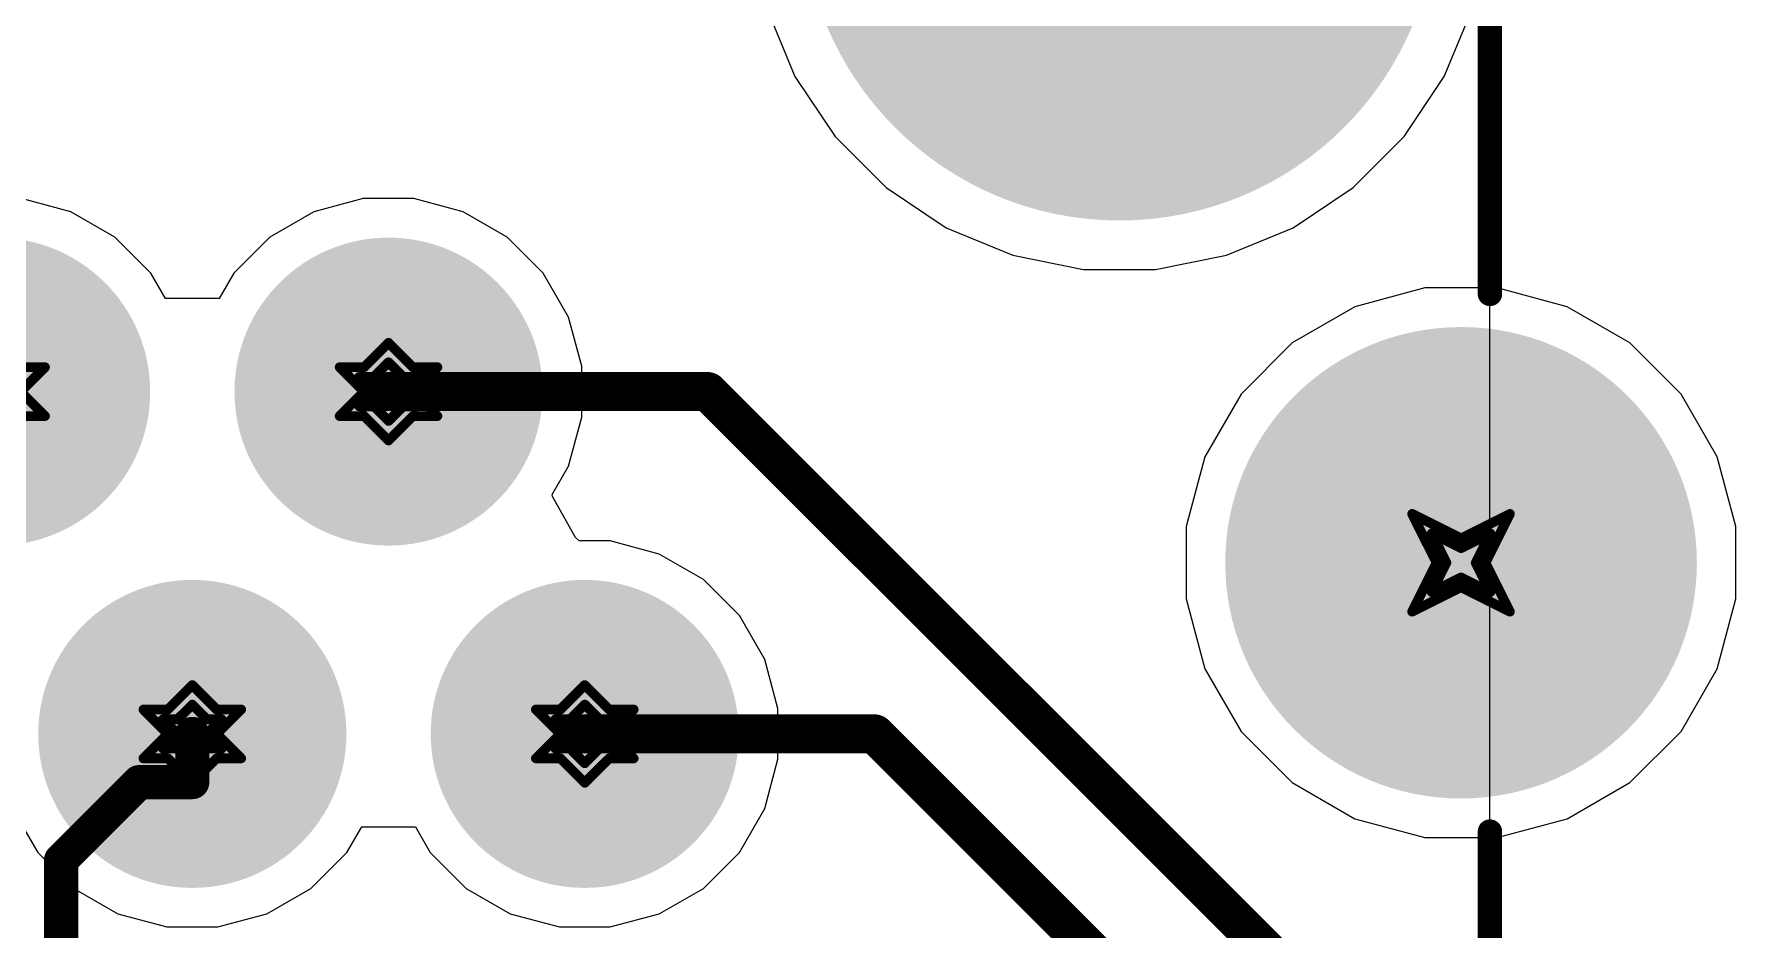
# Model space of a CAD drawing. Header units: inches. Extents: x -11 to 5379, y 0 to 5429.
# Drawn here: x 195.19 to 204.04, y 99.34 to 104 of the extents above; entities that cross this region are included whole.
import ezdxf

# ---------------------------------------------------------------- set-up
doc = ezdxf.new("R2010")
doc.units = ezdxf.units.IN
for name, color, linetype in [('Bottom Layer', 5, 'Continuous'), ('Bottom Solder', 6, 'Continuous'), ('Drill Drawing', 1, 'Continuous'), ('GND', 16, 'Continuous'), ('Multi-Layer', 9, 'Continuous'), ('Pad Holes', 156, 'Continuous'), ('PWR', 76, 'Continuous'), ('Top Layer', 1, 'Continuous'), ('Top Overlay', 2, 'Continuous'), ('Top Solder', 216, 'Continuous')]:
    doc.layers.add(name, color=color, linetype=linetype)

# ---------------------------------------------------------------- blocks, each defined once
blk = doc.blocks.new('X12ADAB1A3DY1027_519')
at = {"layer": 'Bottom Layer'}
h = blk.add_hatch(color=5, dxfattribs=at)
edge = h.paths.add_edge_path()
edge.add_arc((-3.5699954, -0.24998172), 0.7499985, 0, 360)
h = blk.add_hatch(color=5, dxfattribs=at)
edge = h.paths.add_edge_path()
edge.add_arc((-1.5298674, -0.24998172), 0.7499985, 0, 360)
h = blk.add_hatch(color=5, dxfattribs=at)
edge = h.paths.add_edge_path()
edge.add_arc((-8.1249774, -1.13999772), 1.175004, 0, 360)
h = blk.add_hatch(color=5, dxfattribs=at)
edge = h.paths.add_edge_path()
edge.add_arc((-2.5499314, -2.03001372), 0.7499985, 0, 360)
h = blk.add_hatch(color=5, dxfattribs=at)
edge = h.paths.add_edge_path()
edge.add_arc((-0.5100574, -2.03001372), 0.7499985, 0, 360)
at = {"layer": 'Bottom Solder'}
h = blk.add_hatch(color=6, dxfattribs=at)
edge = h.paths.add_edge_path()
edge.add_arc((-3.5699954, -0.24998172), 0.8007985, 0, 360)
h = blk.add_hatch(color=6, dxfattribs=at)
edge = h.paths.add_edge_path()
edge.add_arc((-1.5298674, -0.24998172), 0.8007985, 0, 360)
h = blk.add_hatch(color=6, dxfattribs=at)
edge = h.paths.add_edge_path()
edge.add_arc((-8.1249774, -1.13999772), 1.225804, 0, 360)
h = blk.add_hatch(color=6, dxfattribs=at)
edge = h.paths.add_edge_path()
edge.add_arc((-2.5499314, -2.03001372), 0.8007985, 0, 360)
h = blk.add_hatch(color=6, dxfattribs=at)
edge = h.paths.add_edge_path()
edge.add_arc((-0.5100574, -2.03001372), 0.8007985, 0, 360)
at = {"layer": 'GND'}
h = blk.add_hatch(color=16, dxfattribs=at)
edge = h.paths.add_edge_path()
edge.add_arc((-3.5699954, -0.24998172), 0.7499985, 0, 360)
h = blk.add_hatch(color=16, dxfattribs=at)
edge = h.paths.add_edge_path()
edge.add_arc((-1.5298674, -0.24998172), 0.7499985, 0, 360)
h = blk.add_hatch(color=16, dxfattribs=at)
edge = h.paths.add_edge_path()
edge.add_arc((-8.1249774, -1.13999772), 1.175004, 0, 360)
h = blk.add_hatch(color=16, dxfattribs=at)
edge = h.paths.add_edge_path()
edge.add_arc((-2.5499314, -2.03001372), 0.7499985, 0, 360)
h = blk.add_hatch(color=16, dxfattribs=at)
edge = h.paths.add_edge_path()
edge.add_arc((-0.5100574, -2.03001372), 0.7499985, 0, 360)
at = {"layer": 'Multi-Layer'}
h = blk.add_hatch(color=9, dxfattribs=at)
edge = h.paths.add_edge_path()
edge.add_arc((-3.5699954, -0.24998172), 0.7499985, 0, 360)
h = blk.add_hatch(color=9, dxfattribs=at)
edge = h.paths.add_edge_path()
edge.add_arc((-1.5298674, -0.24998172), 0.7499985, 0, 360)
h = blk.add_hatch(color=9, dxfattribs=at)
edge = h.paths.add_edge_path()
edge.add_arc((-8.1249774, -1.13999772), 1.175004, 0, 360)
h = blk.add_hatch(color=9, dxfattribs=at)
edge = h.paths.add_edge_path()
edge.add_arc((-2.5499314, -2.03001372), 0.7499985, 0, 360)
h = blk.add_hatch(color=9, dxfattribs=at)
edge = h.paths.add_edge_path()
edge.add_arc((-0.5100574, -2.03001372), 0.7499985, 0, 360)
at = {"layer": 'Pad Holes'}
h = blk.add_hatch(color=7, dxfattribs=at)
edge = h.paths.add_edge_path()
edge.add_arc((-3.5700208, -0.24982932), 0.4500118, 0, 360)
h = blk.add_hatch(color=7, dxfattribs=at)
edge = h.paths.add_edge_path()
edge.add_arc((-1.5297404, -0.24982932), 0.4500118, 0, 360)
h = blk.add_hatch(color=7, dxfattribs=at)
edge = h.paths.add_edge_path()
edge.add_arc((-8.1249012, -1.13992152), 0.824992, 0, 360)
h = blk.add_hatch(color=7, dxfattribs=at)
edge = h.paths.add_edge_path()
edge.add_arc((-2.5498806, -2.02996292), 0.4500118, 0, 360)
h = blk.add_hatch(color=7, dxfattribs=at)
edge = h.paths.add_edge_path()
edge.add_arc((-0.5101082, -2.02996292), 0.4500118, 0, 360)
h = blk.add_hatch(color=7, dxfattribs=at)
edge = h.paths.add_edge_path()
edge.add_arc((-6.349900939999999, -4.56992228), 1.64999924, 0, 360)
at = {"layer": 'PWR'}
h = blk.add_hatch(color=76, dxfattribs=at)
edge = h.paths.add_edge_path()
edge.add_arc((-3.5699954, -0.24998172), 0.7499985, 0, 360)
h = blk.add_hatch(color=76, dxfattribs=at)
edge = h.paths.add_edge_path()
edge.add_arc((-1.5298674, -0.24998172), 0.7499985, 0, 360)
h = blk.add_hatch(color=76, dxfattribs=at)
edge = h.paths.add_edge_path()
edge.add_arc((-8.1249774, -1.13999772), 1.175004, 0, 360)
h = blk.add_hatch(color=76, dxfattribs=at)
edge = h.paths.add_edge_path()
edge.add_arc((-2.5499314, -2.03001372), 0.7499985, 0, 360)
h = blk.add_hatch(color=76, dxfattribs=at)
edge = h.paths.add_edge_path()
edge.add_arc((-0.5100574, -2.03001372), 0.7499985, 0, 360)
at = {"layer": 'Top Layer'}
h = blk.add_hatch(color=1, dxfattribs=at)
edge = h.paths.add_edge_path()
edge.add_arc((-3.5699954, -0.24998172), 0.7499985, 0, 360)
h = blk.add_hatch(color=1, dxfattribs=at)
edge = h.paths.add_edge_path()
edge.add_arc((-1.5298674, -0.24998172), 0.7499985, 0, 360)
h = blk.add_hatch(color=1, dxfattribs=at)
edge = h.paths.add_edge_path()
edge.add_arc((-8.1249774, -1.13999772), 1.175004, 0, 360)
h = blk.add_hatch(color=1, dxfattribs=at)
edge = h.paths.add_edge_path()
edge.add_arc((-2.5499314, -2.03001372), 0.7499985, 0, 360)
h = blk.add_hatch(color=1, dxfattribs=at)
edge = h.paths.add_edge_path()
edge.add_arc((-0.5100574, -2.03001372), 0.7499985, 0, 360)
at = {"layer": 'Top Solder'}
h = blk.add_hatch(color=216, dxfattribs=at)
edge = h.paths.add_edge_path()
edge.add_arc((-3.5699954, -0.24998172), 0.8007985, 0, 360)
h = blk.add_hatch(color=216, dxfattribs=at)
edge = h.paths.add_edge_path()
edge.add_arc((-1.5298674, -0.24998172), 0.8007985, 0, 360)
h = blk.add_hatch(color=216, dxfattribs=at)
edge = h.paths.add_edge_path()
edge.add_arc((-8.1249774, -1.13999772), 1.225804, 0, 360)
h = blk.add_hatch(color=216, dxfattribs=at)
edge = h.paths.add_edge_path()
edge.add_arc((-2.5499314, -2.03001372), 0.8007985, 0, 360)
h = blk.add_hatch(color=216, dxfattribs=at)
edge = h.paths.add_edge_path()
edge.add_arc((-0.5100574, -2.03001372), 0.8007985, 0, 360)
at = {"layer": 'Top Overlay'}
for points in [[(-8.275040599999999, 5.97195148, 0.127, 0.127, 0), (-8.275040599999999, 0.25804368, 0.127, 0.127, 0)], [(-8.275040599999999, -2.53819152, 0.127, 0.127, 0), (-8.275040599999999, -9.903048519999999, 0.127, 0.127, 0)]]:
    blk.add_lwpolyline(points, format="xyseb", dxfattribs=at)
for points in [[(-8.3067906, 0.25804368, 0.0635, 0.0635, 1), (-8.2432906, 0.25804368, 0.0635, 0.0635, 1)], [(-8.3067906, -2.53819152, 0.0635, 0.0635, 1), (-8.2432906, -2.53819152, 0.0635, 0.0635, 1)]]:
    blk.add_lwpolyline(points, format="xyseb", close=True, dxfattribs=at)

msp = doc.modelspace()

# ---------------------------------------------------------------- linework, layer by layer
at = {"layer": 'Bottom Layer'}
for p, q in [((202.75720942, 94.13429992), (202.75720942, 110.00929992)), ((202.75720942, 102.67525312), (202.75720942, 109.61156132)), ((202.79527894, 102.67525312), (202.75720942, 102.67525312)), ((203.15872246, 102.57786952), (202.79527894, 102.67525312)), ((203.48457652, 102.3897368), (203.15872246, 102.57786952)), ((203.7506339, 102.12367942), (203.48457652, 102.3897368)), ((203.93876662, 101.79782536), (203.7506339, 102.12367942)), ((204.03615022, 101.43438184), (203.93876662, 101.79782536)), ((204.03615022, 101.0581164), (204.03615022, 101.43438184)), ((203.93876662, 100.69467288), (204.03615022, 101.0581164)), ((203.7506339, 100.36881882), (203.93876662, 100.69467288)), ((203.48457652, 100.10276144), (203.7506339, 100.36881882)), ((203.15872246, 99.91462872), (203.48457652, 100.10276144)), ((202.79527894, 99.81724512), (203.15872246, 99.91462872)), ((202.75720942, 94.13429992), (202.75720942, 99.81724512)), ((202.75720942, 99.81724512), (202.79527894, 99.81724512))]:
    msp.add_line(p, q, dxfattribs=at)
at = {"layer": 'Drill Drawing'}
for points in [[(196.90504942, 102.26321432, 0.0508, 0.0508, 0), (197.03204942, 102.39021432, 0.0508, 0.0508, 0)], [(197.03204942, 102.39021432, 0.0508, 0.0508, 0), (197.15904942, 102.26321432, 0.0508, 0.0508, 0)], [(195.11927702, 102.26321432, 0.0508, 0.0508, 0), (195.24627702, 102.26321432, 0.0508, 0.0508, 0)], [(195.11927702, 102.13621432, 0.0508, 0.0508, 0), (195.24627702, 102.26321432, 0.0508, 0.0508, 0)], [(196.77804942, 102.26321432, 0.0508, 0.0508, 0), (196.90504942, 102.13621432, 0.0508, 0.0508, 0)], [(196.77804942, 102.26321432, 0.0508, 0.0508, 0), (196.90504942, 102.26321432, 0.0508, 0.0508, 0)], [(196.95584942, 102.21241432, 0.0508, 0.0508, 0), (197.03204942, 102.28861432, 0.0508, 0.0508, 0)], [(197.03204942, 102.28861432, 0.0508, 0.0508, 0), (197.10824942, 102.21241432, 0.0508, 0.0508, 0)], [(197.15904942, 102.26321432, 0.0508, 0.0508, 0), (197.28604942, 102.26321432, 0.0508, 0.0508, 0)], [(197.15904942, 102.13621432, 0.0508, 0.0508, 0), (197.28604942, 102.26321432, 0.0508, 0.0508, 0)], [(196.87964942, 102.21241432, 0.0508, 0.0508, 0), (196.95584942, 102.13621432, 0.0508, 0.0508, 0)], [(196.87964942, 102.21241432, 0.0508, 0.0508, 0), (196.95584942, 102.21241432, 0.0508, 0.0508, 0)], [(197.10824942, 102.21241432, 0.0508, 0.0508, 0), (197.18444942, 102.21241432, 0.0508, 0.0508, 0)], [(197.10824942, 102.13621432, 0.0508, 0.0508, 0), (197.18444942, 102.21241432, 0.0508, 0.0508, 0)], [(195.11927702, 102.13621432, 0.0508, 0.0508, 0), (195.24627702, 102.00921432, 0.0508, 0.0508, 0)], [(196.77804942, 102.00921432, 0.0508, 0.0508, 0), (196.90504942, 102.13621432, 0.0508, 0.0508, 0)], [(196.87964942, 102.06001432, 0.0508, 0.0508, 0), (196.95584942, 102.13621432, 0.0508, 0.0508, 0)], [(197.10824942, 102.13621432, 0.0508, 0.0508, 0), (197.18444942, 102.06001432, 0.0508, 0.0508, 0)], [(197.15904942, 102.13621432, 0.0508, 0.0508, 0), (197.28604942, 102.00921432, 0.0508, 0.0508, 0)], [(195.11927702, 102.00921432, 0.0508, 0.0508, 0), (195.24627702, 102.00921432, 0.0508, 0.0508, 0)], [(196.77804942, 102.00921432, 0.0508, 0.0508, 0), (196.90504942, 102.00921432, 0.0508, 0.0508, 0)], [(196.87964942, 102.06001432, 0.0508, 0.0508, 0), (196.95584942, 102.06001432, 0.0508, 0.0508, 0)], [(196.90504942, 102.00921432, 0.0508, 0.0508, 0), (197.03204942, 101.88221432, 0.0508, 0.0508, 0)], [(196.95584942, 102.06001432, 0.0508, 0.0508, 0), (197.03204942, 101.98381432, 0.0508, 0.0508, 0)], [(197.03204942, 101.98381432, 0.0508, 0.0508, 0), (197.10824942, 102.06001432, 0.0508, 0.0508, 0)], [(197.03204942, 101.88221432, 0.0508, 0.0508, 0), (197.15904942, 102.00921432, 0.0508, 0.0508, 0)], [(197.10824942, 102.06001432, 0.0508, 0.0508, 0), (197.18444942, 102.06001432, 0.0508, 0.0508, 0)], [(197.15904942, 102.00921432, 0.0508, 0.0508, 0), (197.28604942, 102.00921432, 0.0508, 0.0508, 0)], [(202.35307002, 101.50017292, 0.0508, 0.0508, 0), (202.60707002, 101.37317292, 0.0508, 0.0508, 0)], [(202.35307002, 101.50017292, 0.0508, 0.0508, 0), (202.48007002, 101.24617292, 0.0508, 0.0508, 0)], [(202.60707002, 101.37317292, 0.0508, 0.0508, 0), (202.86107002, 101.50017292, 0.0508, 0.0508, 0)], [(202.73407002, 101.24617292, 0.0508, 0.0508, 0), (202.86107002, 101.50017292, 0.0508, 0.0508, 0)], [(202.45467002, 101.39857292, 0.0508, 0.0508, 0), (202.60707002, 101.32237292, 0.0508, 0.0508, 0)], [(202.45467002, 101.39857292, 0.0508, 0.0508, 0), (202.53087002, 101.24617292, 0.0508, 0.0508, 0)], [(202.60707002, 101.32237292, 0.0508, 0.0508, 0), (202.75947002, 101.39857292, 0.0508, 0.0508, 0)], [(202.68327002, 101.24617292, 0.0508, 0.0508, 0), (202.75947002, 101.39857292, 0.0508, 0.0508, 0)], [(202.35307002, 100.99217292, 0.0508, 0.0508, 0), (202.48007002, 101.24617292, 0.0508, 0.0508, 0)], [(202.45467002, 101.09377292, 0.0508, 0.0508, 0), (202.53087002, 101.24617292, 0.0508, 0.0508, 0)], [(202.68327002, 101.24617292, 0.0508, 0.0508, 0), (202.75947002, 101.09377292, 0.0508, 0.0508, 0)], [(202.73407002, 101.24617292, 0.0508, 0.0508, 0), (202.86107002, 100.99217292, 0.0508, 0.0508, 0)], [(202.35307002, 100.99217292, 0.0508, 0.0508, 0), (202.60707002, 101.11917292, 0.0508, 0.0508, 0)], [(202.45467002, 101.09377292, 0.0508, 0.0508, 0), (202.60707002, 101.16997292, 0.0508, 0.0508, 0)], [(202.60707002, 101.16997292, 0.0508, 0.0508, 0), (202.75947002, 101.09377292, 0.0508, 0.0508, 0)], [(202.60707002, 101.11917292, 0.0508, 0.0508, 0), (202.86107002, 100.99217292, 0.0508, 0.0508, 0)], [(195.88490922, 100.48308072, 0.0508, 0.0508, 0), (196.01190922, 100.61008072, 0.0508, 0.0508, 0)], [(196.01190922, 100.61008072, 0.0508, 0.0508, 0), (196.13890922, 100.48308072, 0.0508, 0.0508, 0)], [(197.92518962, 100.48308072, 0.0508, 0.0508, 0), (198.05218962, 100.61008072, 0.0508, 0.0508, 0)], [(198.05218962, 100.61008072, 0.0508, 0.0508, 0), (198.17918962, 100.48308072, 0.0508, 0.0508, 0)], [(195.75790922, 100.48308072, 0.0508, 0.0508, 0), (195.88490922, 100.35608072, 0.0508, 0.0508, 0)], [(195.75790922, 100.48308072, 0.0508, 0.0508, 0), (195.88490922, 100.48308072, 0.0508, 0.0508, 0)], [(195.93570922, 100.43228072, 0.0508, 0.0508, 0), (196.01190922, 100.50848072, 0.0508, 0.0508, 0)], [(196.01190922, 100.50848072, 0.0508, 0.0508, 0), (196.08810922, 100.43228072, 0.0508, 0.0508, 0)], [(196.13890922, 100.48308072, 0.0508, 0.0508, 0), (196.26590922, 100.48308072, 0.0508, 0.0508, 0)], [(196.13890922, 100.35608072, 0.0508, 0.0508, 0), (196.26590922, 100.48308072, 0.0508, 0.0508, 0)], [(197.79818962, 100.48308072, 0.0508, 0.0508, 0), (197.92518962, 100.35608072, 0.0508, 0.0508, 0)], [(197.79818962, 100.48308072, 0.0508, 0.0508, 0), (197.92518962, 100.48308072, 0.0508, 0.0508, 0)], [(197.97598962, 100.43228072, 0.0508, 0.0508, 0), (198.05218962, 100.50848072, 0.0508, 0.0508, 0)], [(198.05218962, 100.50848072, 0.0508, 0.0508, 0), (198.12838962, 100.43228072, 0.0508, 0.0508, 0)], [(198.17918962, 100.48308072, 0.0508, 0.0508, 0), (198.30618962, 100.48308072, 0.0508, 0.0508, 0)], [(198.17918962, 100.35608072, 0.0508, 0.0508, 0), (198.30618962, 100.48308072, 0.0508, 0.0508, 0)], [(195.85950922, 100.43228072, 0.0508, 0.0508, 0), (195.93570922, 100.35608072, 0.0508, 0.0508, 0)], [(195.85950922, 100.43228072, 0.0508, 0.0508, 0), (195.93570922, 100.43228072, 0.0508, 0.0508, 0)], [(196.08810922, 100.43228072, 0.0508, 0.0508, 0), (196.16430922, 100.43228072, 0.0508, 0.0508, 0)], [(196.08810922, 100.35608072, 0.0508, 0.0508, 0), (196.16430922, 100.43228072, 0.0508, 0.0508, 0)], [(197.89978962, 100.43228072, 0.0508, 0.0508, 0), (197.97598962, 100.35608072, 0.0508, 0.0508, 0)], [(197.89978962, 100.43228072, 0.0508, 0.0508, 0), (197.97598962, 100.43228072, 0.0508, 0.0508, 0)], [(198.12838962, 100.43228072, 0.0508, 0.0508, 0), (198.20458962, 100.43228072, 0.0508, 0.0508, 0)], [(198.12838962, 100.35608072, 0.0508, 0.0508, 0), (198.20458962, 100.43228072, 0.0508, 0.0508, 0)], [(195.75790922, 100.22908072, 0.0508, 0.0508, 0), (195.88490922, 100.35608072, 0.0508, 0.0508, 0)], [(195.85950922, 100.27988072, 0.0508, 0.0508, 0), (195.93570922, 100.35608072, 0.0508, 0.0508, 0)], [(196.08810922, 100.35608072, 0.0508, 0.0508, 0), (196.16430922, 100.27988072, 0.0508, 0.0508, 0)], [(196.13890922, 100.35608072, 0.0508, 0.0508, 0), (196.26590922, 100.22908072, 0.0508, 0.0508, 0)], [(197.79818962, 100.22908072, 0.0508, 0.0508, 0), (197.92518962, 100.35608072, 0.0508, 0.0508, 0)], [(197.89978962, 100.27988072, 0.0508, 0.0508, 0), (197.97598962, 100.35608072, 0.0508, 0.0508, 0)], [(198.12838962, 100.35608072, 0.0508, 0.0508, 0), (198.20458962, 100.27988072, 0.0508, 0.0508, 0)], [(198.17918962, 100.35608072, 0.0508, 0.0508, 0), (198.30618962, 100.22908072, 0.0508, 0.0508, 0)], [(195.75790922, 100.22908072, 0.0508, 0.0508, 0), (195.88490922, 100.22908072, 0.0508, 0.0508, 0)], [(195.85950922, 100.27988072, 0.0508, 0.0508, 0), (195.93570922, 100.27988072, 0.0508, 0.0508, 0)], [(195.88490922, 100.22908072, 0.0508, 0.0508, 0), (196.01190922, 100.10208072, 0.0508, 0.0508, 0)], [(195.93570922, 100.27988072, 0.0508, 0.0508, 0), (196.01190922, 100.20368072, 0.0508, 0.0508, 0)], [(196.01190922, 100.20368072, 0.0508, 0.0508, 0), (196.08810922, 100.27988072, 0.0508, 0.0508, 0)], [(196.01190922, 100.10208072, 0.0508, 0.0508, 0), (196.13890922, 100.22908072, 0.0508, 0.0508, 0)], [(196.08810922, 100.27988072, 0.0508, 0.0508, 0), (196.16430922, 100.27988072, 0.0508, 0.0508, 0)], [(196.13890922, 100.22908072, 0.0508, 0.0508, 0), (196.26590922, 100.22908072, 0.0508, 0.0508, 0)], [(197.79818962, 100.22908072, 0.0508, 0.0508, 0), (197.92518962, 100.22908072, 0.0508, 0.0508, 0)], [(197.89978962, 100.27988072, 0.0508, 0.0508, 0), (197.97598962, 100.27988072, 0.0508, 0.0508, 0)], [(197.92518962, 100.22908072, 0.0508, 0.0508, 0), (198.05218962, 100.10208072, 0.0508, 0.0508, 0)], [(197.97598962, 100.27988072, 0.0508, 0.0508, 0), (198.05218962, 100.20368072, 0.0508, 0.0508, 0)], [(198.05218962, 100.20368072, 0.0508, 0.0508, 0), (198.12838962, 100.27988072, 0.0508, 0.0508, 0)], [(198.05218962, 100.10208072, 0.0508, 0.0508, 0), (198.17918962, 100.22908072, 0.0508, 0.0508, 0)], [(198.12838962, 100.27988072, 0.0508, 0.0508, 0), (198.20458962, 100.27988072, 0.0508, 0.0508, 0)], [(198.17918962, 100.22908072, 0.0508, 0.0508, 0), (198.30618962, 100.22908072, 0.0508, 0.0508, 0)]]:
    msp.add_lwpolyline(points, format="xyseb", dxfattribs=at)
for points in [[(197.01934942, 102.39021432, 0.0254, 0.0254, 1), (197.04474942, 102.39021432, 0.0254, 0.0254, 1)], [(197.01934942, 102.39021432, 0.0254, 0.0254, 1), (197.04474942, 102.39021432, 0.0254, 0.0254, 1)], [(195.23357702, 102.26321432, 0.0254, 0.0254, 1), (195.25897702, 102.26321432, 0.0254, 0.0254, 1)], [(195.23357702, 102.26321432, 0.0254, 0.0254, 1), (195.25897702, 102.26321432, 0.0254, 0.0254, 1)], [(196.76534942, 102.26321432, 0.0254, 0.0254, 1), (196.79074942, 102.26321432, 0.0254, 0.0254, 1)], [(196.76534942, 102.26321432, 0.0254, 0.0254, 1), (196.79074942, 102.26321432, 0.0254, 0.0254, 1)], [(196.89234942, 102.26321432, 0.0254, 0.0254, 1), (196.91774942, 102.26321432, 0.0254, 0.0254, 1)], [(196.89234942, 102.26321432, 0.0254, 0.0254, 1), (196.91774942, 102.26321432, 0.0254, 0.0254, 1)], [(197.01934942, 102.28861432, 0.0254, 0.0254, 1), (197.04474942, 102.28861432, 0.0254, 0.0254, 1)], [(197.01934942, 102.28861432, 0.0254, 0.0254, 1), (197.04474942, 102.28861432, 0.0254, 0.0254, 1)], [(197.14634942, 102.26321432, 0.0254, 0.0254, 1), (197.17174942, 102.26321432, 0.0254, 0.0254, 1)], [(197.14634942, 102.26321432, 0.0254, 0.0254, 1), (197.17174942, 102.26321432, 0.0254, 0.0254, 1)], [(197.27334942, 102.26321432, 0.0254, 0.0254, 1), (197.29874942, 102.26321432, 0.0254, 0.0254, 1)], [(197.27334942, 102.26321432, 0.0254, 0.0254, 1), (197.29874942, 102.26321432, 0.0254, 0.0254, 1)], [(196.86694942, 102.21241432, 0.0254, 0.0254, 1), (196.89234942, 102.21241432, 0.0254, 0.0254, 1)], [(196.86694942, 102.21241432, 0.0254, 0.0254, 1), (196.89234942, 102.21241432, 0.0254, 0.0254, 1)], [(196.94314942, 102.21241432, 0.0254, 0.0254, 1), (196.96854942, 102.21241432, 0.0254, 0.0254, 1)], [(196.94314942, 102.21241432, 0.0254, 0.0254, 1), (196.96854942, 102.21241432, 0.0254, 0.0254, 1)], [(197.09554942, 102.21241432, 0.0254, 0.0254, 1), (197.12094942, 102.21241432, 0.0254, 0.0254, 1)], [(197.09554942, 102.21241432, 0.0254, 0.0254, 1), (197.12094942, 102.21241432, 0.0254, 0.0254, 1)], [(197.17174942, 102.21241432, 0.0254, 0.0254, 1), (197.19714942, 102.21241432, 0.0254, 0.0254, 1)], [(197.17174942, 102.21241432, 0.0254, 0.0254, 1), (197.19714942, 102.21241432, 0.0254, 0.0254, 1)], [(196.89234942, 102.13621432, 0.0254, 0.0254, 1), (196.91774942, 102.13621432, 0.0254, 0.0254, 1)], [(196.89234942, 102.13621432, 0.0254, 0.0254, 1), (196.91774942, 102.13621432, 0.0254, 0.0254, 1)], [(196.94314942, 102.13621432, 0.0254, 0.0254, 1), (196.96854942, 102.13621432, 0.0254, 0.0254, 1)], [(196.94314942, 102.13621432, 0.0254, 0.0254, 1), (196.96854942, 102.13621432, 0.0254, 0.0254, 1)], [(197.09554942, 102.13621432, 0.0254, 0.0254, 1), (197.12094942, 102.13621432, 0.0254, 0.0254, 1)], [(197.09554942, 102.13621432, 0.0254, 0.0254, 1), (197.12094942, 102.13621432, 0.0254, 0.0254, 1)], [(197.14634942, 102.13621432, 0.0254, 0.0254, 1), (197.17174942, 102.13621432, 0.0254, 0.0254, 1)], [(197.14634942, 102.13621432, 0.0254, 0.0254, 1), (197.17174942, 102.13621432, 0.0254, 0.0254, 1)], [(195.23357702, 102.00921432, 0.0254, 0.0254, 1), (195.25897702, 102.00921432, 0.0254, 0.0254, 1)], [(195.23357702, 102.00921432, 0.0254, 0.0254, 1), (195.25897702, 102.00921432, 0.0254, 0.0254, 1)], [(196.76534942, 102.00921432, 0.0254, 0.0254, 1), (196.79074942, 102.00921432, 0.0254, 0.0254, 1)], [(196.76534942, 102.00921432, 0.0254, 0.0254, 1), (196.79074942, 102.00921432, 0.0254, 0.0254, 1)], [(196.86694942, 102.06001432, 0.0254, 0.0254, 1), (196.89234942, 102.06001432, 0.0254, 0.0254, 1)], [(196.86694942, 102.06001432, 0.0254, 0.0254, 1), (196.89234942, 102.06001432, 0.0254, 0.0254, 1)], [(196.89234942, 102.00921432, 0.0254, 0.0254, 1), (196.91774942, 102.00921432, 0.0254, 0.0254, 1)], [(196.89234942, 102.00921432, 0.0254, 0.0254, 1), (196.91774942, 102.00921432, 0.0254, 0.0254, 1)], [(196.94314942, 102.06001432, 0.0254, 0.0254, 1), (196.96854942, 102.06001432, 0.0254, 0.0254, 1)], [(196.94314942, 102.06001432, 0.0254, 0.0254, 1), (196.96854942, 102.06001432, 0.0254, 0.0254, 1)], [(197.01934942, 101.98381432, 0.0254, 0.0254, 1), (197.04474942, 101.98381432, 0.0254, 0.0254, 1)], [(197.01934942, 101.98381432, 0.0254, 0.0254, 1), (197.04474942, 101.98381432, 0.0254, 0.0254, 1)], [(197.09554942, 102.06001432, 0.0254, 0.0254, 1), (197.12094942, 102.06001432, 0.0254, 0.0254, 1)], [(197.09554942, 102.06001432, 0.0254, 0.0254, 1), (197.12094942, 102.06001432, 0.0254, 0.0254, 1)], [(197.14634942, 102.00921432, 0.0254, 0.0254, 1), (197.17174942, 102.00921432, 0.0254, 0.0254, 1)], [(197.14634942, 102.00921432, 0.0254, 0.0254, 1), (197.17174942, 102.00921432, 0.0254, 0.0254, 1)], [(197.17174942, 102.06001432, 0.0254, 0.0254, 1), (197.19714942, 102.06001432, 0.0254, 0.0254, 1)], [(197.17174942, 102.06001432, 0.0254, 0.0254, 1), (197.19714942, 102.06001432, 0.0254, 0.0254, 1)], [(197.27334942, 102.00921432, 0.0254, 0.0254, 1), (197.29874942, 102.00921432, 0.0254, 0.0254, 1)], [(197.27334942, 102.00921432, 0.0254, 0.0254, 1), (197.29874942, 102.00921432, 0.0254, 0.0254, 1)], [(197.01934942, 101.88221432, 0.0254, 0.0254, 1), (197.04474942, 101.88221432, 0.0254, 0.0254, 1)], [(197.01934942, 101.88221432, 0.0254, 0.0254, 1), (197.04474942, 101.88221432, 0.0254, 0.0254, 1)], [(202.34037002, 101.50017292, 0.0254, 0.0254, 1), (202.36577002, 101.50017292, 0.0254, 0.0254, 1)], [(202.34037002, 101.50017292, 0.0254, 0.0254, 1), (202.36577002, 101.50017292, 0.0254, 0.0254, 1)], [(202.84837002, 101.50017292, 0.0254, 0.0254, 1), (202.87377002, 101.50017292, 0.0254, 0.0254, 1)], [(202.84837002, 101.50017292, 0.0254, 0.0254, 1), (202.87377002, 101.50017292, 0.0254, 0.0254, 1)], [(202.44197002, 101.39857292, 0.0254, 0.0254, 1), (202.46737002, 101.39857292, 0.0254, 0.0254, 1)], [(202.44197002, 101.39857292, 0.0254, 0.0254, 1), (202.46737002, 101.39857292, 0.0254, 0.0254, 1)], [(202.59437002, 101.37317292, 0.0254, 0.0254, 1), (202.61977002, 101.37317292, 0.0254, 0.0254, 1)], [(202.59437002, 101.37317292, 0.0254, 0.0254, 1), (202.61977002, 101.37317292, 0.0254, 0.0254, 1)], [(202.74677002, 101.39857292, 0.0254, 0.0254, 1), (202.77217002, 101.39857292, 0.0254, 0.0254, 1)], [(202.74677002, 101.39857292, 0.0254, 0.0254, 1), (202.77217002, 101.39857292, 0.0254, 0.0254, 1)], [(202.59437002, 101.32237292, 0.0254, 0.0254, 1), (202.61977002, 101.32237292, 0.0254, 0.0254, 1)], [(202.59437002, 101.32237292, 0.0254, 0.0254, 1), (202.61977002, 101.32237292, 0.0254, 0.0254, 1)], [(202.46737002, 101.24617292, 0.0254, 0.0254, 1), (202.49277002, 101.24617292, 0.0254, 0.0254, 1)], [(202.46737002, 101.24617292, 0.0254, 0.0254, 1), (202.49277002, 101.24617292, 0.0254, 0.0254, 1)], [(202.51817002, 101.24617292, 0.0254, 0.0254, 1), (202.54357002, 101.24617292, 0.0254, 0.0254, 1)], [(202.51817002, 101.24617292, 0.0254, 0.0254, 1), (202.54357002, 101.24617292, 0.0254, 0.0254, 1)], [(202.67057002, 101.24617292, 0.0254, 0.0254, 1), (202.69597002, 101.24617292, 0.0254, 0.0254, 1)], [(202.67057002, 101.24617292, 0.0254, 0.0254, 1), (202.69597002, 101.24617292, 0.0254, 0.0254, 1)], [(202.72137002, 101.24617292, 0.0254, 0.0254, 1), (202.74677002, 101.24617292, 0.0254, 0.0254, 1)], [(202.72137002, 101.24617292, 0.0254, 0.0254, 1), (202.74677002, 101.24617292, 0.0254, 0.0254, 1)], [(202.44197002, 101.09377292, 0.0254, 0.0254, 1), (202.46737002, 101.09377292, 0.0254, 0.0254, 1)], [(202.44197002, 101.09377292, 0.0254, 0.0254, 1), (202.46737002, 101.09377292, 0.0254, 0.0254, 1)], [(202.59437002, 101.16997292, 0.0254, 0.0254, 1), (202.61977002, 101.16997292, 0.0254, 0.0254, 1)], [(202.59437002, 101.16997292, 0.0254, 0.0254, 1), (202.61977002, 101.16997292, 0.0254, 0.0254, 1)], [(202.59437002, 101.11917292, 0.0254, 0.0254, 1), (202.61977002, 101.11917292, 0.0254, 0.0254, 1)], [(202.59437002, 101.11917292, 0.0254, 0.0254, 1), (202.61977002, 101.11917292, 0.0254, 0.0254, 1)], [(202.74677002, 101.09377292, 0.0254, 0.0254, 1), (202.77217002, 101.09377292, 0.0254, 0.0254, 1)], [(202.74677002, 101.09377292, 0.0254, 0.0254, 1), (202.77217002, 101.09377292, 0.0254, 0.0254, 1)], [(202.34037002, 100.99217292, 0.0254, 0.0254, 1), (202.36577002, 100.99217292, 0.0254, 0.0254, 1)], [(202.34037002, 100.99217292, 0.0254, 0.0254, 1), (202.36577002, 100.99217292, 0.0254, 0.0254, 1)], [(202.84837002, 100.99217292, 0.0254, 0.0254, 1), (202.87377002, 100.99217292, 0.0254, 0.0254, 1)], [(202.84837002, 100.99217292, 0.0254, 0.0254, 1), (202.87377002, 100.99217292, 0.0254, 0.0254, 1)], [(195.99920922, 100.61008072, 0.0254, 0.0254, 1), (196.02460922, 100.61008072, 0.0254, 0.0254, 1)], [(195.99920922, 100.61008072, 0.0254, 0.0254, 1), (196.02460922, 100.61008072, 0.0254, 0.0254, 1)], [(198.03948962, 100.61008072, 0.0254, 0.0254, 1), (198.06488962, 100.61008072, 0.0254, 0.0254, 1)], [(198.03948962, 100.61008072, 0.0254, 0.0254, 1), (198.06488962, 100.61008072, 0.0254, 0.0254, 1)], [(195.74520922, 100.48308072, 0.0254, 0.0254, 1), (195.77060922, 100.48308072, 0.0254, 0.0254, 1)], [(195.74520922, 100.48308072, 0.0254, 0.0254, 1), (195.77060922, 100.48308072, 0.0254, 0.0254, 1)], [(195.87220922, 100.48308072, 0.0254, 0.0254, 1), (195.89760922, 100.48308072, 0.0254, 0.0254, 1)], [(195.87220922, 100.48308072, 0.0254, 0.0254, 1), (195.89760922, 100.48308072, 0.0254, 0.0254, 1)], [(195.99920922, 100.50848072, 0.0254, 0.0254, 1), (196.02460922, 100.50848072, 0.0254, 0.0254, 1)], [(195.99920922, 100.50848072, 0.0254, 0.0254, 1), (196.02460922, 100.50848072, 0.0254, 0.0254, 1)], [(196.12620922, 100.48308072, 0.0254, 0.0254, 1), (196.15160922, 100.48308072, 0.0254, 0.0254, 1)], [(196.12620922, 100.48308072, 0.0254, 0.0254, 1), (196.15160922, 100.48308072, 0.0254, 0.0254, 1)], [(196.25320922, 100.48308072, 0.0254, 0.0254, 1), (196.27860922, 100.48308072, 0.0254, 0.0254, 1)], [(196.25320922, 100.48308072, 0.0254, 0.0254, 1), (196.27860922, 100.48308072, 0.0254, 0.0254, 1)], [(197.78548962, 100.48308072, 0.0254, 0.0254, 1), (197.81088962, 100.48308072, 0.0254, 0.0254, 1)], [(197.78548962, 100.48308072, 0.0254, 0.0254, 1), (197.81088962, 100.48308072, 0.0254, 0.0254, 1)], [(197.91248962, 100.48308072, 0.0254, 0.0254, 1), (197.93788962, 100.48308072, 0.0254, 0.0254, 1)], [(197.91248962, 100.48308072, 0.0254, 0.0254, 1), (197.93788962, 100.48308072, 0.0254, 0.0254, 1)], [(198.03948962, 100.50848072, 0.0254, 0.0254, 1), (198.06488962, 100.50848072, 0.0254, 0.0254, 1)], [(198.03948962, 100.50848072, 0.0254, 0.0254, 1), (198.06488962, 100.50848072, 0.0254, 0.0254, 1)], [(198.16648962, 100.48308072, 0.0254, 0.0254, 1), (198.19188962, 100.48308072, 0.0254, 0.0254, 1)], [(198.16648962, 100.48308072, 0.0254, 0.0254, 1), (198.19188962, 100.48308072, 0.0254, 0.0254, 1)], [(198.29348962, 100.48308072, 0.0254, 0.0254, 1), (198.31888962, 100.48308072, 0.0254, 0.0254, 1)], [(198.29348962, 100.48308072, 0.0254, 0.0254, 1), (198.31888962, 100.48308072, 0.0254, 0.0254, 1)], [(195.84680922, 100.43228072, 0.0254, 0.0254, 1), (195.87220922, 100.43228072, 0.0254, 0.0254, 1)], [(195.84680922, 100.43228072, 0.0254, 0.0254, 1), (195.87220922, 100.43228072, 0.0254, 0.0254, 1)], [(195.92300922, 100.43228072, 0.0254, 0.0254, 1), (195.94840922, 100.43228072, 0.0254, 0.0254, 1)], [(195.92300922, 100.43228072, 0.0254, 0.0254, 1), (195.94840922, 100.43228072, 0.0254, 0.0254, 1)], [(196.07540922, 100.43228072, 0.0254, 0.0254, 1), (196.10080922, 100.43228072, 0.0254, 0.0254, 1)], [(196.07540922, 100.43228072, 0.0254, 0.0254, 1), (196.10080922, 100.43228072, 0.0254, 0.0254, 1)], [(196.15160922, 100.43228072, 0.0254, 0.0254, 1), (196.17700922, 100.43228072, 0.0254, 0.0254, 1)], [(196.15160922, 100.43228072, 0.0254, 0.0254, 1), (196.17700922, 100.43228072, 0.0254, 0.0254, 1)], [(197.88708962, 100.43228072, 0.0254, 0.0254, 1), (197.91248962, 100.43228072, 0.0254, 0.0254, 1)], [(197.88708962, 100.43228072, 0.0254, 0.0254, 1), (197.91248962, 100.43228072, 0.0254, 0.0254, 1)], [(197.96328962, 100.43228072, 0.0254, 0.0254, 1), (197.98868962, 100.43228072, 0.0254, 0.0254, 1)], [(197.96328962, 100.43228072, 0.0254, 0.0254, 1), (197.98868962, 100.43228072, 0.0254, 0.0254, 1)], [(198.11568962, 100.43228072, 0.0254, 0.0254, 1), (198.14108962, 100.43228072, 0.0254, 0.0254, 1)], [(198.11568962, 100.43228072, 0.0254, 0.0254, 1), (198.14108962, 100.43228072, 0.0254, 0.0254, 1)], [(198.19188962, 100.43228072, 0.0254, 0.0254, 1), (198.21728962, 100.43228072, 0.0254, 0.0254, 1)], [(198.19188962, 100.43228072, 0.0254, 0.0254, 1), (198.21728962, 100.43228072, 0.0254, 0.0254, 1)], [(195.87220922, 100.35608072, 0.0254, 0.0254, 1), (195.89760922, 100.35608072, 0.0254, 0.0254, 1)], [(195.87220922, 100.35608072, 0.0254, 0.0254, 1), (195.89760922, 100.35608072, 0.0254, 0.0254, 1)], [(195.92300922, 100.35608072, 0.0254, 0.0254, 1), (195.94840922, 100.35608072, 0.0254, 0.0254, 1)], [(195.92300922, 100.35608072, 0.0254, 0.0254, 1), (195.94840922, 100.35608072, 0.0254, 0.0254, 1)], [(196.07540922, 100.35608072, 0.0254, 0.0254, 1), (196.10080922, 100.35608072, 0.0254, 0.0254, 1)], [(196.07540922, 100.35608072, 0.0254, 0.0254, 1), (196.10080922, 100.35608072, 0.0254, 0.0254, 1)], [(196.12620922, 100.35608072, 0.0254, 0.0254, 1), (196.15160922, 100.35608072, 0.0254, 0.0254, 1)], [(196.12620922, 100.35608072, 0.0254, 0.0254, 1), (196.15160922, 100.35608072, 0.0254, 0.0254, 1)], [(197.91248962, 100.35608072, 0.0254, 0.0254, 1), (197.93788962, 100.35608072, 0.0254, 0.0254, 1)], [(197.91248962, 100.35608072, 0.0254, 0.0254, 1), (197.93788962, 100.35608072, 0.0254, 0.0254, 1)], [(197.96328962, 100.35608072, 0.0254, 0.0254, 1), (197.98868962, 100.35608072, 0.0254, 0.0254, 1)], [(197.96328962, 100.35608072, 0.0254, 0.0254, 1), (197.98868962, 100.35608072, 0.0254, 0.0254, 1)], [(198.11568962, 100.35608072, 0.0254, 0.0254, 1), (198.14108962, 100.35608072, 0.0254, 0.0254, 1)], [(198.11568962, 100.35608072, 0.0254, 0.0254, 1), (198.14108962, 100.35608072, 0.0254, 0.0254, 1)], [(198.16648962, 100.35608072, 0.0254, 0.0254, 1), (198.19188962, 100.35608072, 0.0254, 0.0254, 1)], [(198.16648962, 100.35608072, 0.0254, 0.0254, 1), (198.19188962, 100.35608072, 0.0254, 0.0254, 1)], [(195.74520922, 100.22908072, 0.0254, 0.0254, 1), (195.77060922, 100.22908072, 0.0254, 0.0254, 1)], [(195.74520922, 100.22908072, 0.0254, 0.0254, 1), (195.77060922, 100.22908072, 0.0254, 0.0254, 1)], [(195.84680922, 100.27988072, 0.0254, 0.0254, 1), (195.87220922, 100.27988072, 0.0254, 0.0254, 1)], [(195.84680922, 100.27988072, 0.0254, 0.0254, 1), (195.87220922, 100.27988072, 0.0254, 0.0254, 1)], [(195.87220922, 100.22908072, 0.0254, 0.0254, 1), (195.89760922, 100.22908072, 0.0254, 0.0254, 1)], [(195.87220922, 100.22908072, 0.0254, 0.0254, 1), (195.89760922, 100.22908072, 0.0254, 0.0254, 1)], [(195.92300922, 100.27988072, 0.0254, 0.0254, 1), (195.94840922, 100.27988072, 0.0254, 0.0254, 1)], [(195.92300922, 100.27988072, 0.0254, 0.0254, 1), (195.94840922, 100.27988072, 0.0254, 0.0254, 1)], [(196.07540922, 100.27988072, 0.0254, 0.0254, 1), (196.10080922, 100.27988072, 0.0254, 0.0254, 1)], [(196.07540922, 100.27988072, 0.0254, 0.0254, 1), (196.10080922, 100.27988072, 0.0254, 0.0254, 1)], [(196.12620922, 100.22908072, 0.0254, 0.0254, 1), (196.15160922, 100.22908072, 0.0254, 0.0254, 1)], [(196.12620922, 100.22908072, 0.0254, 0.0254, 1), (196.15160922, 100.22908072, 0.0254, 0.0254, 1)], [(196.15160922, 100.27988072, 0.0254, 0.0254, 1), (196.17700922, 100.27988072, 0.0254, 0.0254, 1)], [(196.15160922, 100.27988072, 0.0254, 0.0254, 1), (196.17700922, 100.27988072, 0.0254, 0.0254, 1)], [(196.25320922, 100.22908072, 0.0254, 0.0254, 1), (196.27860922, 100.22908072, 0.0254, 0.0254, 1)], [(196.25320922, 100.22908072, 0.0254, 0.0254, 1), (196.27860922, 100.22908072, 0.0254, 0.0254, 1)], [(197.78548962, 100.22908072, 0.0254, 0.0254, 1), (197.81088962, 100.22908072, 0.0254, 0.0254, 1)], [(197.78548962, 100.22908072, 0.0254, 0.0254, 1), (197.81088962, 100.22908072, 0.0254, 0.0254, 1)], [(197.88708962, 100.27988072, 0.0254, 0.0254, 1), (197.91248962, 100.27988072, 0.0254, 0.0254, 1)], [(197.88708962, 100.27988072, 0.0254, 0.0254, 1), (197.91248962, 100.27988072, 0.0254, 0.0254, 1)], [(197.91248962, 100.22908072, 0.0254, 0.0254, 1), (197.93788962, 100.22908072, 0.0254, 0.0254, 1)], [(197.91248962, 100.22908072, 0.0254, 0.0254, 1), (197.93788962, 100.22908072, 0.0254, 0.0254, 1)], [(197.96328962, 100.27988072, 0.0254, 0.0254, 1), (197.98868962, 100.27988072, 0.0254, 0.0254, 1)], [(197.96328962, 100.27988072, 0.0254, 0.0254, 1), (197.98868962, 100.27988072, 0.0254, 0.0254, 1)], [(198.11568962, 100.27988072, 0.0254, 0.0254, 1), (198.14108962, 100.27988072, 0.0254, 0.0254, 1)], [(198.11568962, 100.27988072, 0.0254, 0.0254, 1), (198.14108962, 100.27988072, 0.0254, 0.0254, 1)], [(198.16648962, 100.22908072, 0.0254, 0.0254, 1), (198.19188962, 100.22908072, 0.0254, 0.0254, 1)], [(198.16648962, 100.22908072, 0.0254, 0.0254, 1), (198.19188962, 100.22908072, 0.0254, 0.0254, 1)], [(198.19188962, 100.27988072, 0.0254, 0.0254, 1), (198.21728962, 100.27988072, 0.0254, 0.0254, 1)], [(198.19188962, 100.27988072, 0.0254, 0.0254, 1), (198.21728962, 100.27988072, 0.0254, 0.0254, 1)], [(198.29348962, 100.22908072, 0.0254, 0.0254, 1), (198.31888962, 100.22908072, 0.0254, 0.0254, 1)], [(198.29348962, 100.22908072, 0.0254, 0.0254, 1), (198.31888962, 100.22908072, 0.0254, 0.0254, 1)], [(195.99920922, 100.20368072, 0.0254, 0.0254, 1), (196.02460922, 100.20368072, 0.0254, 0.0254, 1)], [(195.99920922, 100.20368072, 0.0254, 0.0254, 1), (196.02460922, 100.20368072, 0.0254, 0.0254, 1)], [(198.03948962, 100.20368072, 0.0254, 0.0254, 1), (198.06488962, 100.20368072, 0.0254, 0.0254, 1)], [(198.03948962, 100.20368072, 0.0254, 0.0254, 1), (198.06488962, 100.20368072, 0.0254, 0.0254, 1)], [(195.99920922, 100.10208072, 0.0254, 0.0254, 1), (196.02460922, 100.10208072, 0.0254, 0.0254, 1)], [(195.99920922, 100.10208072, 0.0254, 0.0254, 1), (196.02460922, 100.10208072, 0.0254, 0.0254, 1)], [(198.03948962, 100.10208072, 0.0254, 0.0254, 1), (198.06488962, 100.10208072, 0.0254, 0.0254, 1)], [(198.03948962, 100.10208072, 0.0254, 0.0254, 1), (198.06488962, 100.10208072, 0.0254, 0.0254, 1)]]:
    msp.add_lwpolyline(points, format="xyseb", close=True, dxfattribs=at)
at = {"layer": 'GND'}
for p, q in [((199.0012403, 104.1207976), (199.14476808, 103.7742908)), ((202.51937144, 103.7742908), (202.66289922, 104.1207976)), ((199.14476808, 103.7742908), (199.35313698, 103.46244484)), ((202.31100254, 103.46244484), (202.51937144, 103.7742908)), ((199.35313698, 103.46244484), (199.61834092, 103.1972409)), ((202.0457986, 103.1972409), (202.31100254, 103.46244484)), ((199.61834092, 103.1972409), (199.93018688, 102.988872)), ((201.73395264, 102.988872), (202.0457986, 103.1972409)), ((195.37975656, 103.07184364), (195.12440528, 103.14026362)), ((195.60869692, 102.93966458), (195.37975656, 103.07184364)), ((196.64456988, 103.07184364), (196.41562952, 102.93966458)), ((196.89992116, 103.14026362), (196.64456988, 103.07184364)), ((197.16427928, 103.14026362), (196.89992116, 103.14026362)), ((197.41963056, 103.07184364), (197.16427928, 103.14026362)), ((197.64857092, 102.93966458), (197.41963056, 103.07184364)), ((199.93018688, 102.988872), (200.27669368, 102.84534422)), ((201.38744584, 102.84534422), (201.73395264, 102.988872)), ((195.79562568, 102.75273582), (195.60869692, 102.93966458)), ((196.41562952, 102.93966458), (196.22870076, 102.75273582)), ((197.83549968, 102.75273582), (197.64857092, 102.93966458)), ((200.27669368, 102.84534422), (200.64454156, 102.77217444)), ((201.01959796, 102.77217444), (201.38744584, 102.84534422)), ((195.87245306, 102.61966776), (195.79562568, 102.75273582)), ((196.22870076, 102.75273582), (196.15187338, 102.61966776)), ((197.96767874, 102.52379546), (197.83549968, 102.75273582)), ((200.64454156, 102.77217444), (201.01959796, 102.77217444)), ((196.15187338, 102.61966776), (195.87245306, 102.61966776)), ((198.03609872, 102.26844418), (197.96767874, 102.52379546)), ((198.03609872, 102.00408606), (198.03609872, 102.26844418)), ((197.96767874, 101.74873478), (198.03609872, 102.00408606)), ((197.8828529, 101.60181102), (197.96767874, 101.74873478)), ((197.88453438, 101.59087124), (197.8828529, 101.60181102)), ((198.00372134, 101.3769499), (197.88453438, 101.59087124)), ((198.02340888, 101.36023162), (198.00372134, 101.3769499)), ((198.18434328, 101.36023162), (198.02340888, 101.36023162)), ((198.43969456, 101.29181164), (198.18434328, 101.36023162)), ((198.66863492, 101.15963258), (198.43969456, 101.29181164)), ((198.85556368, 100.97270382), (198.66863492, 101.15963258)), ((198.98774274, 100.74376346), (198.85556368, 100.97270382)), ((199.05616272, 100.48841218), (198.98774274, 100.74376346)), ((199.05616272, 100.22405406), (199.05616272, 100.48841218)), ((198.98774274, 99.96870278), (199.05616272, 100.22405406)), ((198.85556368, 99.73976241999999), (198.98774274, 99.96870278)), ((195.13180938, 99.87283048), (195.20863676, 99.73976241999999)), ((196.81543568, 99.73976241999999), (196.8924688, 99.87318862)), ((196.8924688, 99.87318862), (197.17173164, 99.87318862)), ((197.17173164, 99.87318862), (197.24876476, 99.73976241999999)), ((195.20863676, 99.73976241999999), (195.39556552, 99.55283366)), ((196.62850692, 99.55283366), (196.81543568, 99.73976241999999)), ((197.24876476, 99.73976241999999), (197.43569352, 99.55283366)), ((198.66863492, 99.55283366), (198.85556368, 99.73976241999999)), ((195.39556552, 99.55283366), (195.62450588, 99.42065459999999)), ((196.39956656, 99.42065459999999), (196.62850692, 99.55283366)), ((197.43569352, 99.55283366), (197.66463388, 99.42065459999999)), ((198.43969456, 99.42065459999999), (198.66863492, 99.55283366)), ((195.62450588, 99.42065459999999), (195.87985716, 99.35223461999999)), ((195.87985716, 99.35223461999999), (196.14421528, 99.35223461999999)), ((196.14421528, 99.35223461999999), (196.39956656, 99.42065459999999)), ((197.66463388, 99.42065459999999), (197.91998516, 99.35223461999999)), ((197.91998516, 99.35223461999999), (198.18434328, 99.35223461999999)), ((198.18434328, 99.35223461999999), (198.43969456, 99.42065459999999))]:
    msp.add_line(p, q, dxfattribs=at)
at = {"layer": 'PWR'}
for p, q in [((199.0012403, 104.1207976), (199.14476808, 103.7742908)), ((202.51937144, 103.7742908), (202.66289922, 104.1207976)), ((199.14476808, 103.7742908), (199.35313698, 103.46244484)), ((202.31100254, 103.46244484), (202.51937144, 103.7742908)), ((199.35313698, 103.46244484), (199.61834092, 103.1972409)), ((202.0457986, 103.1972409), (202.31100254, 103.46244484)), ((199.61834092, 103.1972409), (199.93018688, 102.988872)), ((201.73395264, 102.988872), (202.0457986, 103.1972409)), ((195.37975656, 103.07184364), (195.12440528, 103.14026362)), ((195.60869692, 102.93966458), (195.37975656, 103.07184364)), ((196.64456988, 103.07184364), (196.41562952, 102.93966458)), ((196.89992116, 103.14026362), (196.64456988, 103.07184364)), ((197.16427928, 103.14026362), (196.89992116, 103.14026362)), ((197.41963056, 103.07184364), (197.16427928, 103.14026362)), ((197.64857092, 102.93966458), (197.41963056, 103.07184364)), ((199.93018688, 102.988872), (200.27669368, 102.84534422)), ((201.38744584, 102.84534422), (201.73395264, 102.988872)), ((195.79562568, 102.75273582), (195.60869692, 102.93966458)), ((196.41562952, 102.93966458), (196.22870076, 102.75273582)), ((197.83549968, 102.75273582), (197.64857092, 102.93966458)), ((200.27669368, 102.84534422), (200.64454156, 102.77217444)), ((201.01959796, 102.77217444), (201.38744584, 102.84534422)), ((195.87245306, 102.61966776), (195.79562568, 102.75273582)), ((196.22870076, 102.75273582), (196.15187338, 102.61966776)), ((197.96767874, 102.52379546), (197.83549968, 102.75273582)), ((200.64454156, 102.77217444), (201.01959796, 102.77217444)), ((202.4190135, 102.67525312), (202.05556998, 102.57786952)), ((202.79527894, 102.67525312), (202.4190135, 102.67525312)), ((203.15872246, 102.57786952), (202.79527894, 102.67525312)), ((196.15187338, 102.61966776), (195.87245306, 102.61966776)), ((202.05556998, 102.57786952), (201.72971592, 102.3897368)), ((203.48457652, 102.3897368), (203.15872246, 102.57786952)), ((198.03609872, 102.26844418), (197.96767874, 102.52379546)), ((201.72971592, 102.3897368), (201.46365854, 102.12367942)), ((203.7506339, 102.12367942), (203.48457652, 102.3897368)), ((198.03609872, 102.00408606), (198.03609872, 102.26844418)), ((201.46365854, 102.12367942), (201.27552582, 101.79782536)), ((203.93876662, 101.79782536), (203.7506339, 102.12367942)), ((197.96767874, 101.74873478), (198.03609872, 102.00408606)), ((197.8828529, 101.60181102), (197.96767874, 101.74873478)), ((201.27552582, 101.79782536), (201.17814222, 101.43438184)), ((204.03615022, 101.43438184), (203.93876662, 101.79782536)), ((197.88453438, 101.59087124), (197.8828529, 101.60181102)), ((198.00372134, 101.3769499), (197.88453438, 101.59087124)), ((201.17814222, 101.43438184), (201.17814222, 101.0581164)), ((204.03615022, 101.0581164), (204.03615022, 101.43438184)), ((198.02340888, 101.36023162), (198.00372134, 101.3769499)), ((198.18434328, 101.36023162), (198.02340888, 101.36023162)), ((198.43969456, 101.29181164), (198.18434328, 101.36023162)), ((198.66863492, 101.15963258), (198.43969456, 101.29181164)), ((198.85556368, 100.97270382), (198.66863492, 101.15963258)), ((201.17814222, 101.0581164), (201.27552582, 100.69467288)), ((203.93876662, 100.69467288), (204.03615022, 101.0581164)), ((198.98774274, 100.74376346), (198.85556368, 100.97270382)), ((199.05616272, 100.48841218), (198.98774274, 100.74376346)), ((201.27552582, 100.69467288), (201.46365854, 100.36881882)), ((203.7506339, 100.36881882), (203.93876662, 100.69467288)), ((199.05616272, 100.22405406), (199.05616272, 100.48841218)), ((201.46365854, 100.36881882), (201.72971592, 100.10276144)), ((203.48457652, 100.10276144), (203.7506339, 100.36881882)), ((198.98774274, 99.96870278), (199.05616272, 100.22405406)), ((201.72971592, 100.10276144), (202.05556998, 99.91462872)), ((203.15872246, 99.91462872), (203.48457652, 100.10276144)), ((198.85556368, 99.73976241999999), (198.98774274, 99.96870278)), ((202.05556998, 99.91462872), (202.4190135, 99.81724512)), ((202.79527894, 99.81724512), (203.15872246, 99.91462872)), ((195.13180938, 99.87283048), (195.20863676, 99.73976241999999)), ((196.81543568, 99.73976241999999), (196.8924688, 99.87318862)), ((196.8924688, 99.87318862), (197.17173164, 99.87318862)), ((197.17173164, 99.87318862), (197.24876476, 99.73976241999999)), ((202.4190135, 99.81724512), (202.79527894, 99.81724512)), ((195.20863676, 99.73976241999999), (195.39556552, 99.55283366)), ((196.62850692, 99.55283366), (196.81543568, 99.73976241999999)), ((197.24876476, 99.73976241999999), (197.43569352, 99.55283366)), ((198.66863492, 99.55283366), (198.85556368, 99.73976241999999)), ((195.39556552, 99.55283366), (195.62450588, 99.42065459999999)), ((196.39956656, 99.42065459999999), (196.62850692, 99.55283366)), ((197.43569352, 99.55283366), (197.66463388, 99.42065459999999)), ((198.43969456, 99.42065459999999), (198.66863492, 99.55283366)), ((195.62450588, 99.42065459999999), (195.87985716, 99.35223461999999)), ((195.87985716, 99.35223461999999), (196.14421528, 99.35223461999999)), ((196.14421528, 99.35223461999999), (196.39956656, 99.42065459999999)), ((197.66463388, 99.42065459999999), (197.91998516, 99.35223461999999)), ((197.91998516, 99.35223461999999), (198.18434328, 99.35223461999999)), ((198.18434328, 99.35223461999999), (198.43969456, 99.42065459999999))]:
    msp.add_line(p, q, dxfattribs=at)
at = {"layer": 'Top Layer'}
for p, q in [((202.75720942, 94.13429992), (202.75720942, 110.00929992)), ((202.75720942, 102.67525312), (202.75720942, 109.61156132)), ((202.79527894, 102.67525312), (202.75720942, 102.67525312)), ((203.15872246, 102.57786952), (202.79527894, 102.67525312)), ((203.48457652, 102.3897368), (203.15872246, 102.57786952)), ((203.7506339, 102.12367942), (203.48457652, 102.3897368)), ((203.93876662, 101.79782536), (203.7506339, 102.12367942)), ((204.03615022, 101.43438184), (203.93876662, 101.79782536)), ((204.03615022, 101.0581164), (204.03615022, 101.43438184)), ((203.93876662, 100.69467288), (204.03615022, 101.0581164)), ((203.7506339, 100.36881882), (203.93876662, 100.69467288)), ((203.48457652, 100.10276144), (203.7506339, 100.36881882)), ((203.15872246, 99.91462872), (203.48457652, 100.10276144)), ((202.79527894, 99.81724512), (203.15872246, 99.91462872)), ((202.75720942, 98.61258154), (202.75720942, 99.81724512)), ((202.75720942, 99.81724512), (202.79527894, 99.81724512))]:
    msp.add_line(p, q, dxfattribs=at)
for points in [[(197.03204942, 102.13621432, 0.2032, 0.2032, 0), (197.03210022, 102.13626512, 0.2032, 0.2032, 0)], [(197.03210022, 102.13626512, 0.2032, 0.2032, 0), (198.69192418, 102.13626512, 0.2032, 0.2032, 0)], [(198.69192418, 102.13626512, 0.2032, 0.2032, 0), (202.57817498, 98.25001432, 0.2032, 0.2032, 0)], [(196.01190922, 100.1056926, 0.1778, 0.1778, 0), (196.01190922, 100.35608072, 0.1778, 0.1778, 0)], [(198.05218962, 100.35608072, 0.2032, 0.2032, 0), (199.55940784, 100.35608072, 0.2032, 0.2032, 0)], [(199.55940784, 100.35608072, 0.2032, 0.2032, 0), (202.60527424, 97.31021431999999, 0.2032, 0.2032, 0)], [(195.32991668, 99.6994577, 0.1778, 0.1778, 0), (195.73615158, 100.1056926, 0.1778, 0.1778, 0)], [(195.73615158, 100.1056926, 0.1778, 0.1778, 0), (196.01190922, 100.1056926, 0.1778, 0.1778, 0)], [(195.32991668, 98.78706937999999, 0.1778, 0.1778, 0), (195.32991668, 99.6994577, 0.1778, 0.1778, 0)]]:
    msp.add_lwpolyline(points, format="xyseb", dxfattribs=at)
for points in [[(196.98124942, 102.13621432, 0.1016, 0.1016, 1), (197.08284942, 102.13621432, 0.1016, 0.1016, 1)], [(196.98130022, 102.13626512, 0.1016, 0.1016, 1), (197.08290022, 102.13626512, 0.1016, 0.1016, 1)], [(196.98130022, 102.13626512, 0.1016, 0.1016, 1), (197.08290022, 102.13626512, 0.1016, 0.1016, 1)], [(198.64112418, 102.13626512, 0.1016, 0.1016, 1), (198.74272418, 102.13626512, 0.1016, 0.1016, 1)], [(198.64112418, 102.13626512, 0.1016, 0.1016, 1), (198.74272418, 102.13626512, 0.1016, 0.1016, 1)], [(195.96745922, 100.35608072, 0.08889999999999999, 0.08889999999999999, 1), (196.05635922, 100.35608072, 0.08889999999999999, 0.08889999999999999, 1)], [(198.00138962, 100.35608072, 0.1016, 0.1016, 1), (198.10298962, 100.35608072, 0.1016, 0.1016, 1)], [(199.50860784, 100.35608072, 0.1016, 0.1016, 1), (199.61020784, 100.35608072, 0.1016, 0.1016, 1)], [(199.50860784, 100.35608072, 0.1016, 0.1016, 1), (199.61020784, 100.35608072, 0.1016, 0.1016, 1)], [(195.69170158, 100.1056926, 0.08889999999999999, 0.08889999999999999, 1), (195.78060158, 100.1056926, 0.08889999999999999, 0.08889999999999999, 1)], [(195.69170158, 100.1056926, 0.08889999999999999, 0.08889999999999999, 1), (195.78060158, 100.1056926, 0.08889999999999999, 0.08889999999999999, 1)], [(195.96745922, 100.1056926, 0.08889999999999999, 0.08889999999999999, 1), (196.05635922, 100.1056926, 0.08889999999999999, 0.08889999999999999, 1)], [(195.96745922, 100.1056926, 0.08889999999999999, 0.08889999999999999, 1), (196.05635922, 100.1056926, 0.08889999999999999, 0.08889999999999999, 1)], [(195.28546668, 99.6994577, 0.08889999999999999, 0.08889999999999999, 1), (195.37436668, 99.6994577, 0.08889999999999999, 0.08889999999999999, 1)], [(195.28546668, 99.6994577, 0.08889999999999999, 0.08889999999999999, 1), (195.37436668, 99.6994577, 0.08889999999999999, 0.08889999999999999, 1)]]:
    msp.add_lwpolyline(points, format="xyseb", close=True, dxfattribs=at)

# ---------------------------------------------------------------- block references
at = {"rotation": 180}
msp.add_blockref('X12ADAB1A3DY1027_519', (194.48216882, 100.1062514), dxfattribs=at)

doc.saveas('drawing.dxf')
